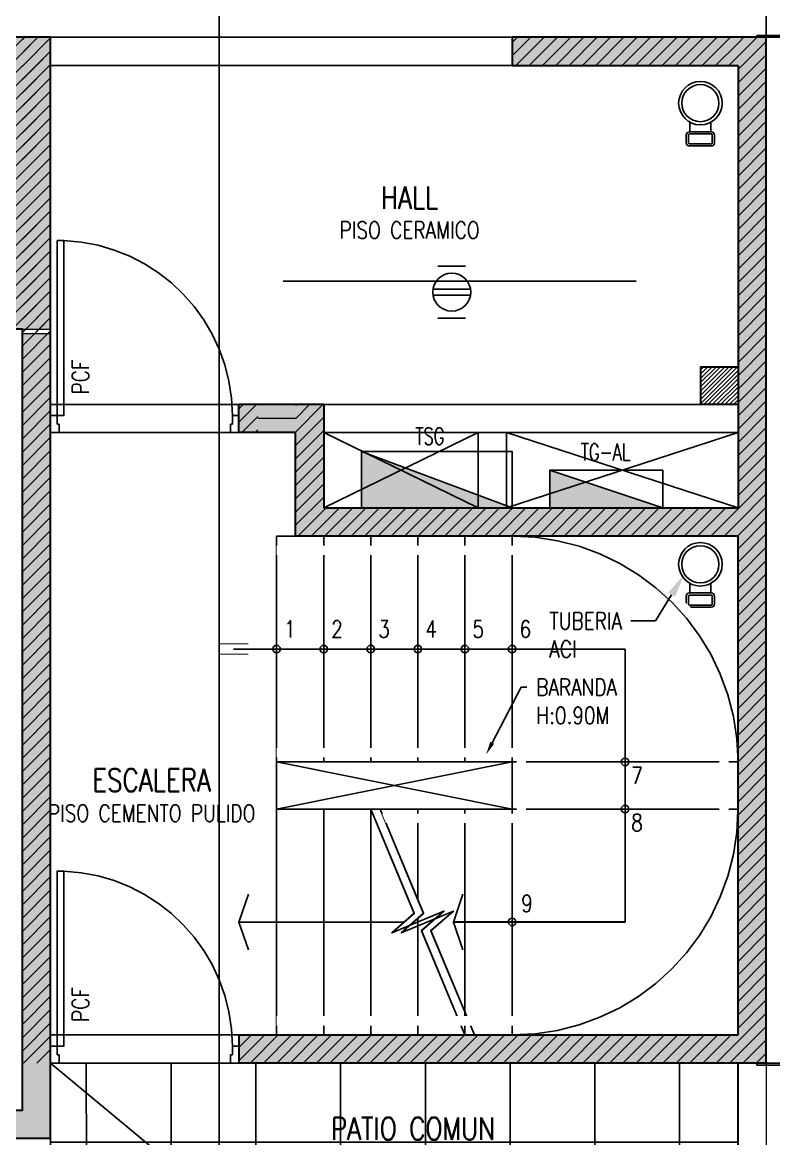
# Model space of a CAD drawing. Header units: millimetres. Extents: x 98 to 155, y -181 to 127.
# Drawn here: x 124.54 to 128.53, y 109.74 to 115.67 of the extents above; entities that cross this region are included whole.
import ezdxf
from ezdxf import colors
from ezdxf.entities.mleader import LeaderData, LeaderLine
from ezdxf.enums import TextEntityAlignment as Align
from ezdxf.math import Vec2, Vec3
from ezdxf.xclip import XClip

# ---------------------------------------------------------------- set-up
doc = ezdxf.new("R2010")
doc.units = ezdxf.units.MM
doc.header["$LTSCALE"] = 15
doc.header["$XCLIPFRAME"] = 2
doc.set_wipeout_variables(frame=1)
for name, pattern in [('ACAD_ISO07W100', [3, 0, -3]), ('CENTER', [2, 1.25, -0.25, 0.25, -0.25]), ('HIDDEN', [0.375, 0.25, -0.125]), ('HIDDEN2', [0.1875, 0.125, -0.0625]), ('X-REF_DP_Arquitectura$0$HIDDEN', [0.375, 0.25, -0.125])]:
    doc.linetypes.add(name, pattern=pattern)
doc.layers.get('0').update_dxf_attribs({"color": 250})
for name, color, linetype in [('A-BARANDAS', 250, 'Continuous'), ('A-CORTE', 250, 'CENTER'), ('A-HATCH', 250, 'Continuous'), ('A-LINEAS', 250, 'Continuous'), ('A-MOBILIARIO', 250, 'Continuous'), ('A-MURO BAJO', 250, 'Continuous'), ('A-PROYECCIONES', 250, 'HIDDEN'), ('A-PROYECCIONES INT.', 250, 'HIDDEN2'), ('A-TEXTO-ACABADO PISO', 250, 'Continuous'), ('A_30_DispositivosSanit', 250, 'Continuous'), ('A_50_TextoAmbiente', 252, 'Continuous'), ('A_50_TextoIndicaciones', 250, 'Continuous'), ('A_50_Vigas', 250, 'X-REF_DP_Arquitectura$0$HIDDEN'), ('A_60_HatchEstructuras', 250, 'Continuous'), ('MURO CF 120', 250, 'Continuous')]:
    doc.layers.add(name, color=color, linetype=linetype)
for name, color, linetype, lineweight in [('A-MURO ALTO', 250, 'Continuous', 20), ('A-MUROS', 252, 'Continuous', 30), ('A_20_Estructuras', 250, 'Continuous', 18)]:
    doc.layers.add(name, color=color, linetype=linetype, lineweight=lineweight)
doc.styles.add('R80', font='ARIALN.TTF', dxfattribs={"height": 2.03})
doc.styles.add('ROMANS', font='romans.shx', dxfattribs={"width": 0.8})
doc.styles.add('TXT_COTAS', font='romans.shx', dxfattribs={"width": 0.8})
doc.styles.add('XREF_TORREC$0$MQTEXTO', font='romans.shx')
pattern_1 = [(45, (281.643205, 61.46157), (-0.035355339, 0.035355339), [])]

# ---------------------------------------------------------------- blocks, each defined once
blk = doc.blocks.new('A$C9f73720c')
at = {"layer": 'A-MURO ALTO'}
for p, q in [((20.0961, 111.4093, 0), (17.1365, 112.0718, 0)), ((20.0634, 111.263, 0), (17.1038, 111.9255, 0))]:
    blk.add_line(p, q, dxfattribs=at)
at = {"layer": 'A-PROYECCIONES'}
for p, q in [((17.9338, 115.6337, 0), (20.0961, 111.4093, 0)), ((20.8935, 114.9712, 0), (17.1365, 112.0718, 0))]:
    blk.add_line(p, q, dxfattribs=at)
at = {"style": 'R80'}
for height, rotation, p in [(0.09, 0.00902, (39.554, 141.0046, 0)), (0.09, 0.00902, (45.7984, 139.3226, 0)), (0.09, 0.00902, (50.4634, 135.3578, 0)), (0.09, 0.00902, (41.9784, 129.0436, 0)), (0.09, 0.00902, (37.8409, 128.6089, 0)), (0.09, 0.00902, (35.483, 116.3582, 0)), (0.09, 0.00902, (63.0395, 116.3253, 0)), (0.09, 0.00902, (38.5607, 113.6321, 0)), (0.09, 0.00902, (45.1292, 84.3757, 0)), (0.09, 0.00902, (43.9111, 83.9335, 0)), (0.09, 0.00902, (43.1485, 83.401, 0)), (0.09, 0.00902, (28.0067, 80.1071, 0)), (0.09, 0.00902, (44.3753, 79.9046, 0)), (0.09, 0.00902, (55.151, 79.2173, 0)), (0.09, 0.00902, (38.2608, 76.0049)), (0.09, 0.00902, (39.0036, 75.5558)), (0.09, 0.00902, (27.5137, 75.2133, 0)), (0.09, 0.00902, (27.5137, 75.2133, 0)), (0.09, 0.00902, (39.8519, 75.1543)), (0.09, 0.00902, (25.3599, 70.2709, 0)), (0.09, 0.00902, (32.1646, 69.192, 0)), (0.09, 0.00902, (32.1646, 69.192, 0)), (0.09, 0.00902, (26.9947, 68.6392, 0)), (0.09, 0.00902, (59.8504, 67.3859, 0)), (0.09, 0.00902, (24.839, 65.5107, 0)), (0.09, 0.00902, (24.839, 65.5107, 0)), (0.09, 0.00902, (33.5008, 60.261, 0)), (0.09, 0.00902, (33.5008, 60.261, 0)), (0.09, 347.39076, (17.1069, 59.2726, 0)), (0.09, 0.00902, (26.4708, 59.2035, 0)), (0.09, 0.00902, (26.4708, 59.2035, 0)), (0.09, 0.00902, (23.1216, 58.7685, 0)), (0.09, 0.00902, (23.1216, 58.7685, 0)), (0.09, 0.00902, (27.6632, 55.3959, 0)), (0.09, 0.00902, (27.6632, 55.3959, 0)), (0.09, 0.00902, (22.2239, 54.9818, 0)), (0.09, 0.00902, (22.2239, 54.9818, 0)), (0.09, 0.00902, (65.7174, 53.5803, 0)), (0.09, 0.00902, (38.377, 51.7166, 0)), (0.09, 0.00902, (38.377, 51.7166, 0)), (0.09, 0.00902, (21.0294, 51.3767, 0)), (0.09, 0.00902, (21.0294, 51.3767, 0)), (0.09, 0.00902, (29.4091, 50.8876, 0)), (0.09, 0.00902, (29.4091, 50.8876, 0)), (0.09, 0.00902, (22.5184, 48.0808, 0)), (0.09, 0.00902, (22.5184, 48.0808, 0)), (0.09, 0.00902, (32.8305, 47.9478, 0)), (0.09, 0.00902, (38.6414, 47.9238, 0)), (0.09, 1.55763, (45.5013, 47.0033, 0)), (0.09, 1.55763, (45.5013, 47.0033, 0)), (0.09, 1.55763, (42.9613, 45.8781, 0)), (0.09, 0.00902, (31.2252, 43.4352, 0)), (0.09, 0.00902, (31.2252, 43.4352, 0)), (0.09, 0.00902, (24.8291, 43.3056, 0)), (0.09, 0.00902, (24.8291, 43.3056, 0)), (0.09, 0.00902, (28.8684, 42.6092, 0)), (0.09, 0.00902, (28.8684, 42.6092, 0)), (0.09, 0.00902, (46.0815, 42.4048, 0)), (0.09, 0.00902, (19.0307, 42.0559, 0)), (0.09, 0.00902, (19.0307, 42.0559, 0)), (0.09, 0.00902, (70.9067, 41.0329, 0)), (0.09, 0.00902, (22.7765, 38.7407, 0)), (0.09, 0.00902, (22.7765, 38.7407, 0)), (0.09, 0.00902, (17.8952, 37.4624, 0)), (0.09, 0.00902, (17.8952, 37.4624, 0)), (0.09, 0.00902, (25.8226, 33.2142, 0)), (0.09, 0.00902, (21.5027, 31.2754, 0)), (0.1403, 0.00902, (43.0178, 29.8778, 0)), (0.09, 0.00902, (24.3978, 29.2659, 0)), (0.09, 0.00902, (49.7565, 29.0287, 0)), (0.09, 0.00902, (16.51, 28.4123, 0)), (0.09, 0.00902, (16.51, 28.4123, 0)), (0.09, 0.00902, (40.7946, 24.893, 0)), (0.09, 0.00902, (18.1268, 23.6374, 0)), (0.09, 0.00902, (20.346, 20.3291, 0)), (0.09, 0.00902, (38.3365, 19.4632, 0)), (0.09, 0.00902, (18.2869, 15.9828, 0)), (0.09, 0.00902, (36.6694, 12.5977, 0)), (0.09, 337.79984, (24.7536, 11.2334, 0)), (0.09, 0.00902, (33.5928, 10.3508, 0)), (0.09, 337.79984, (21.6109, 10.1247, 0)), (0.09, 337.79984, (16.5605, 9.5998, 0)), (0.09, 337.79984, (29.9414, 8.9534, 0)), (0.09, 337.79984, (31.6402, 7.9561, 0)), (0.09, 337.79984, (26.736, 7.7966, 0)), (0.09, 337.79984, (32.0288, 7.0232, 0)), (0.09, 0.00902, (16.5347, 5.5678, 0)), (0.09, 0.00902, (23.3239, 5.5763, 0)), (0.09, 0.00902, (34.4718, 3.6379, 0))]:
    blk.add_attdef('N.P.T.+0.00', text='', height=height, rotation=rotation, dxfattribs=at).set_placement(p, align=Align.MIDDLE_CENTER)
for p in [(49.9263, 138.2431, 0), (56.6904, 136.252, 0), (60.5336, 135.5237, 0), (42.6322, 135.1839), (58.3591, 133.6514, 0), (46.2516, 126.9171), (67.6439, 125.1529), (62.2762, 107.4327), (41.3341, 103.0918, 0), (58.4477, 100.4887, -0.2526), (35.1548, 97.8545, 0), (58.3053, 94.9071, 0), (31.2618, 93.9445, 0), (38.1161, 91.318), (54.6279, 88.218, 0), (17.9393, 86.8861, 0), (34.7444, 85.6148, 0), (54.6869, 83.8861, 0), (35.5048, 81.4636, 0), (34.6534, 76.9929, 0), (59.6668, 73.2509), (40.4113, 65.8421, 0), (43.5611, 65.2125, 0), (64.4681, 61.3857), (43.9111, 51.4927, 0), (32.9744, 51.0828, 0), (48.0327, 50.0735, 0), (69.3242, 50.0814, 0), (52.9599, 39.4701, 0), (74.4159, 35.7467, 0)]:
    blk.add_attdef('N.P.T.+0.00', text='', height=0.2109, dxfattribs=at).set_placement(p, align=Align.MIDDLE_CENTER)
blk = doc.blocks.new('ESTRUC_P1')
at = {"layer": 'A_60_HatchEstructuras'}
h = blk.add_hatch(color=256, dxfattribs=at)
h.dxf.hatch_style = 1
h.paths.add_polyline_path([(21.1, -4.925), (21.525, -4.925), (21.525, -4.775), (19.25, -4.775), (19.25, -4.925), (20.9, -4.925), (20.9, -6.175), (18.5, -6.175), (18.5, -4.775), (18.35, -4.775), (18.35, -6.175), (15.45, -6.175), (15.45, -4.775), (15.25, -4.775), (15.25, -6.175), (11.7, -6.175), (11.7, -6.325), (21.1, -6.325)])
h.paths.add_polyline_path([(21.7, -7.525), (11.7, -7.525), (11.7, -7.675), (15.25, -7.675), (15.25, -9.075), (15.45, -9.075), (15.45, -7.675), (18.8, -7.675), (18.8, -9.075), (18.95, -9.075), (18.95, -7.675), (21.5, -7.675), (21.5, -8.925), (19.7, -8.925), (19.7, -9.075), (21.7, -9.075)])
h = blk.add_hatch(color=256, dxfattribs=at)
h.dxf.hatch_style = 1
h.paths.add_polyline_path([(25.5, -7.525), (24.15, -7.525), (24.15, -7.675), (25.35, -7.675), (25.35, -10.025), (23.15, -10.025), (23.15, -9.475), (22.7, -9.475), (22.7, -9.625), (23, -9.625), (23, -10.175), (25.35, -10.175), (25.35, -12.825), (22.7, -12.825), (22.7, -12.975), (25.5, -12.975)])
h.paths.add_polyline_path([(25.88, -9.1), (25.68, -9.1), (25.68, -13.375), (26.5, -13.375), (26.5, -13.225), (25.88, -13.225)])
h = blk.add_hatch(color=256, dxfattribs=at)
h.dxf.hatch_style = 1
h.paths.add_polyline_path([(21.7, -9.1), (21.55, -9.1), (21.55, -13.225), (20.85, -13.225), (20.85, -13.375), (21.7, -13.375)])
for points in [[(23.15, -10.025), (23.97, -9.625)], [(23.97, -10.025), (23.15, -9.625)], [(24.12, -10.025), (25.35, -9.625)], [(25.35, -10.025), (24.12, -9.625)]]:
    blk.add_lwpolyline(points)
at = {"elevation": 0}
for points in [[(23.8387, -12.225), (24.75, -12.225), (24.75, -10.775)], [(23.4, -11.625), (23.6308, -12.1788), (23.5115, -12.2827), (23.7885, -12.1673), (23.6692, -12.2711), (23.9, -12.825)], [(23.45, -11.625), (23.6808, -12.1788), (23.5615, -12.2827), (23.8385, -12.1673), (23.7192, -12.2711), (23.95, -12.825)], [(22.7508, -12.0776), (22.7, -12.225), (22.7508, -12.3724)], [(23.8895, -12.0776), (23.8387, -12.225), (23.8895, -12.3724)], [(22.7, -12.225), (23.5778, -12.225)]]:
    blk.add_lwpolyline(points, dxfattribs=at)
at = {"layer": 'A_20_Estructuras'}
for points in [[(21.7, -7.525), (11.7, -7.525), (11.7, -7.675), (15.25, -7.675), (15.25, -9.075), (15.45, -9.075), (15.45, -7.675), (18.8, -7.675), (18.8, -9.075), (18.95, -9.075), (18.95, -7.675), (21.5, -7.675), (21.5, -8.925), (19.7, -8.925), (19.7, -9.075), (21.7, -9.075)], [(25.5, -7.525), (24.15, -7.525), (24.15, -7.675), (25.35, -7.675), (25.35, -10.025), (23.15, -10.025), (23.15, -9.475), (22.7, -9.475), (22.7, -9.625), (23, -9.625), (23, -10.175), (25.35, -10.175), (25.35, -12.825), (22.7, -12.825), (22.7, -12.975), (25.5, -12.975)], [(21.7, -9.1), (21.55, -9.1), (21.55, -13.225), (20.85, -13.225), (20.85, -13.375), (21.7, -13.375)]]:
    blk.add_lwpolyline(points, close=True, dxfattribs=at)
at = {"layer": 'A_20_Estructuras', "linetype": 'HIDDEN', "ltscale": 0.5, "elevation": 0}
blk.add_lwpolyline([(23, -9.55), (22.8, -9.55)], dxfattribs=at)
at = {"layer": 'A_50_Vigas'}
for p, q in [((24.15, -7.525), (21.7, -7.525)), ((24.15, -7.675), (21.7, -7.675)), ((22.7, -9.475), (21.7, -9.475)), ((23.15, -9.475), (25.35, -9.475)), ((22.7, -9.625), (21.7, -9.625)), ((23.15, -9.625), (25.35, -9.625)), ((23.97, -9.625, 0), (23.97, -10.025)), ((24.12, -9.625, 0), (24.12, -10.025))]:
    blk.add_line(p, q, dxfattribs=at)
for points in [[(25.5, -7.525), (25.5, -6.325)], [(21.7, -12.825), (22.7, -12.825)], [(21.7, -12.975), (22.7, -12.975)]]:
    blk.add_lwpolyline(points, dxfattribs=at)
at = {"layer": 'A_50_Vigas', "elevation": 0}
blk.add_lwpolyline([(22.9, -12.825), (22.9, -10.175), (23, -10.175)], dxfattribs=at)
blk = doc.blocks.new('*U143')
for p, q in [((0.01, 0.955), (0.01, 1)), ((0.055, 0.955), (0.01, 0.955)), ((0.1, 0.965), (0.055, 0.965)), ((0.055, 0.955), (0.055, 0.965)), ((0.1, 0.965), (0.1, 1)), ((0.055, 0.045), (0.01, 0.045)), ((0.01, 0.045), (0.01, 0)), ((0.055, 0.045), (0.055, 0.035)), ((0.1, 0.035), (0.055, 0.035)), ((0.1, 0.035), (0.1, 0))]:
    blk.add_line(p, q)
blk.add_lwpolyline([(1.03, 0.07), (1.03, 0.035), (0.1, 0.035), (0.1, 0.07)], close=True)
at = {"linetype": 'HIDDEN2'}
blk.add_arc((0.0995, 0.0338), 0.9312, 2.23015, 89.96723, dxfattribs=at)
blk = doc.blocks.new('*U140')
for p, q in [((587.0593, -119.1569), (587.0593, -119.2302)), ((587.2193, -119.1569), (587.2193, -119.2302))]:
    blk.add_line(p, q)
for points in [[(587.2455, -119.2542), (587.2455, -119.313, -0.414214), (587.2215, -119.337), (587.057, -119.337, -0.414214), (587.033, -119.313), (587.033, -119.2542, -0.414214), (587.057, -119.2302), (587.2215, -119.2302, -0.414214)], [(587.2295, -119.2542), (587.2295, -119.313, -0.414214), (587.2215, -119.321), (587.057, -119.321, -0.414214), (587.049, -119.313), (587.049, -119.2542, -0.414214), (587.057, -119.2462), (587.2215, -119.2462, -0.414214)]]:
    blk.add_lwpolyline(points, format="xyb", close=True)
for radius in [0.1641, 0.1401]:
    blk.add_circle((587.1393, -119.0136), radius)
blk = doc.blocks.new('N.03')
at = {"layer": 'A-HATCH'}
h = blk.add_hatch(dxfattribs=at)
h.set_pattern_fill('ANSI31', color=256, scale=0.005)
h.set_pattern_definition([(45, (112.88291, -109.536274), (-0.0112253202, 0.0112253202), [])])
h.paths.add_polyline_path([(-0.15, 3.5), (-0.35, 3.5), (-0.35, 3.7), (-0.15, 3.7)])
for points in [[(-0.05, 5.46), (0.2, 5.46), (0.2, 5.45), (-0.05, 5.45)], [(0.17, -0.0098), (0.17, -0.0598), (0.18, -0.0598), (0.18, 0.0002), (-0.05, 0), (-0.05, -0.01)]]:
    blk.add_lwpolyline(points, close=True)
at = {"layer": 'A-LINEAS'}
blk.add_line((-0.75, 2.2, 0), (-2.8296, 2.2, 0), dxfattribs=at)
at = {"layer": 'A-LINEAS', "linetype": 'Continuous'}
for p, q in [((-2.6, 1.6, 0), (-1.35, 1.35, 0)), ((-2.6, 1.35, 0), (-1.35, 1.6, 0))]:
    blk.add_line(p, q, dxfattribs=at)
at = {"layer": 'A-LINEAS', "const_width": 0.005, "elevation": 0}
for points in [[(-2.7492, 2.2272), (-2.9099, 2.2272)], [(-2.7492, 2.1729), (-2.9099, 2.1729)], [(-1.6105, 0.8974), (-1.6613, 0.75), (-1.6105, 0.6026)]]:
    blk.add_lwpolyline(points, dxfattribs=at)
at = {"layer": 'A-LINEAS', "elevation": 0}
blk.add_lwpolyline([(-1.6613, 0.75), (-0.75, 0.75), (-0.75, 2.2)], dxfattribs=at)
at = {"layer": 'A-LINEAS', "linetype": 'Continuous', "elevation": 0}
for points in [[(-2.1, 1.35), (-1.8692, 0.7962), (-1.9885, 0.6923), (-1.7115, 0.8077), (-1.8308, 0.7039), (-1.6, 0.15)], [(-2.05, 1.35), (-1.8192, 0.7962), (-1.9385, 0.6923), (-1.6615, 0.8077), (-1.7808, 0.7039), (-1.55, 0.15)]]:
    blk.add_lwpolyline(points, dxfattribs=at)
at = {"layer": 'A-LINEAS', "linetype": 'Continuous'}
for centre in [(-2.6, 2.2, 0), (-2.35, 2.2, 0), (-2.1, 2.2, 0), (-1.85, 2.2, 0), (-1.6, 2.2, 0), (-1.35, 2.2, 0), (-0.75, 1.6, 0), (-0.75, 1.35, 0), (-1.35, 0.75, 0)]:
    blk.add_circle(centre, 0.02, dxfattribs=at)
at = {"layer": 'A-MURO BAJO'}
for p, q in [((-2.6, 1.6, 0), (-2.6, 2.8, 0)), ((-2.6, 2.8, 0), (-2.5, 2.8, 0)), ((-2.35, 1.6, 0), (-2.35, 2.8, 0)), ((-2.1, 1.6, 0), (-2.1, 2.8, 0)), ((-1.85, 1.6, 0), (-1.85, 2.8, 0)), ((-1.6, 1.6, 0), (-1.6, 2.8, 0)), ((-1.35, 1.6, 0), (-1.35, 2.8, 0)), ((-2.6, 1.6, 0), (-1.35, 1.6, 0)), ((-2.6, 1.35, 0), (-2.6, 1.6, 0)), ((-1.6, 1.6, 0), (-0.15, 1.6, 0)), ((-1.35, 1.35, 0), (-1.35, 1.6, 0)), ((-2.6, 1.35, 0), (-1.35, 1.35, 0)), ((-1.85, 0.87, 0), (-1.85, 1.35, 0)), ((-1.6, 0.15, 0), (-1.6, 1.35, 0)), ((-1.35, 1.35, 0), (-0.15, 1.35, 0)), ((-1.35, 0.15, 0), (-1.35, 1.35, 0))]:
    blk.add_line(p, q, dxfattribs=at)
at = {"layer": 'A-MUROS'}
for p, q in [((-3.8, -0.4), (-3.8, 5.45)), ((0, 5.45), (-1.35, 5.45)), ((-1.35, 5.45), (-1.35, 5.3)), ((0, 0), (0, 5.45)), ((-1.35, 5.3), (-0.15, 5.3)), ((-0.15, 5.3), (-0.15, 2.95)), ((-0.35, 3.7), (-0.35, 3.5)), ((-0.35, 3.7), (-0.15, 3.7)), ((-2.8, 3.35), (-2.8, 3.5)), ((-2.8, 3.5), (-2.35, 3.5)), ((-2.35, 3.5), (-2.35, 2.95)), ((-0.35, 3.5), (-0.15, 3.5)), ((-2.5, 3.35), (-2.8, 3.35)), ((-2.5, 2.8), (-2.5, 3.35)), ((-2.35, 2.95), (-0.15, 2.95)), ((-0.15, 2.8), (-2.5, 2.8)), ((-0.15, 0.15), (-0.15, 2.8)), ((-2.8, 0.15), (-0.15, 0.15)), ((-2.8, 0.15), (-2.8, 0)), ((0, 0), (-2.8, 0))]:
    blk.add_line(p, q, dxfattribs=at)
at = {"layer": 'A-PROYECCIONES INT.'}
for p, q in [((-2.6, 0.15, 0), (-2.6, 1.35, 0)), ((-2.35, 0.15, 0), (-2.35, 1.35, 0)), ((-2.1, 0.15, 0), (-2.1, 1.35, 0)), ((-1.85, 0.15, 0), (-1.85, 0.7694, 0))]:
    blk.add_line(p, q, dxfattribs=at)
at = {"xscale": 0.7035271998764521, "yscale": 0.7035271998764521, "zscale": 0.7035271998764521}
for p in [(-413.4184, 88.8293), (-413.4184, 86.3794)]:
    blk.add_blockref('*U140', p, dxfattribs=at)
at = {"layer": 'A-MOBILIARIO', "xscale": -1, "rotation": 270}
for p in [(-3.8, 3.34, 0), (-3.8, -0.01, 0)]:
    blk.add_blockref('*U143', p, dxfattribs=at)
blk.add_wipeout([(-2.0396, 1.325), (-2.0188, 1.275), (-1.275, 1.275), (-1.275, 1.675), (-2.6, 1.675), (-2.6, 1.625), (-1.325, 1.625), (-1.325, 1.325)]).translate(0, 0, 0).dxf.layer = 'A-BARANDAS'
blk.add_wipeout([(-2.6, 0.2), (-2.6, 0.25), (-2.6, 0.25), (-0.25, 0.25), (-0.25, 2.1971), (-0.7529, 2.7), (-2.6, 2.7), (-2.6, 2.75), (-0.7322, 2.75), (-0.2, 2.2178), (-0.2, 0.2)]).translate(0, 0, 0).dxf.layer = 'A-BARANDAS'
at = {"layer": 'A-PROYECCIONES INT.'}
for centre, start, end in [((-1.35, 1.6, 0), 0, 90), ((-1.35, 1.35, 0), 270, 0)]:
    blk.add_arc(centre, 1.2, start, end, dxfattribs=at)
blk = doc.blocks.new('XREF_TORREC$0$tablero SSGG')
h = blk.add_hatch(color=256)
h.dxf.hatch_style = 1
h.paths.add_polyline_path([(0.4, -0.3), (0.4, 0), (-0.4, 0)])
blk.add_line((-0.4, 0), (0.4, -0.3))
blk.add_lwpolyline([(-0.4, 0), (-0.4, -0.3), (0.4, -0.3), (0.4, 0), (-0.4, 0)])
blk = doc.blocks.new('XREF_TORREC$0$TG-AL')
h = blk.add_hatch(color=256)
h.dxf.hatch_style = 1
h.paths.add_polyline_path([(-0.3, 0), (0.3, -0.2), (0.3, 0)])
blk.add_lwpolyline([(-0.3, 0), (-0.3, -0.2), (0.3, -0.2), (0.3, 0), (-0.3, 0), (0.3, -0.2)])
blk = doc.blocks.new('Cortes-Elev.')
at = {"layer": 'A-CORTE', "linetype": 'CENTER', "ltscale": 0.5}
for points in [[(23.945, 20.8306), (23.945, 37.8534)], [(-1.966, 27.2284), (51.8601, 27.2284)]]:
    blk.add_lwpolyline(points, dxfattribs=at)
blk = doc.blocks.new('R')
at = {"layer": 'A_30_DispositivosSanit', "linetype": 'Continuous'}
for p, q in [((-0.0083, -0.0497), (-0.0083, 0.0497)), ((0.0083, -0.0497), (0.0083, 0.0497)), ((0.0694, -0.0367), (0.0694, 0.0367))]:
    blk.add_line(p, q, dxfattribs=at)
blk.add_circle((0, 0), 0.0504, dxfattribs=at)

msp = doc.modelspace()

# ---------------------------------------------------------------- hatches: boundary and pattern name
at = {"layer": 'A-HATCH'}
h = msp.add_hatch(dxfattribs=at)
h.set_pattern_fill('_USER', color=256, scale=0.45, angle=0.00187, double=1, pattern_type=0)
h.set_pattern_definition([(0.00187, (217.1323, 121.86946), (-1.47e-05, 0.45), []), (90.00187, (217.1323, 121.86946), (-0.45, -1.47e-05), [])])
h.paths.add_polyline_path([(124.693, 107.1113), (128.3431, 107.1114), (128.343, 110.1363), (124.6928, 110.1362)])

# ---------------------------------------------------------------- next in the draw order: block references
at = {"linetype": 'ACAD_ISO07W100', "ltscale": 5}
ref = msp.add_blockref('A$C9f73720c', (241.452, 114.8591), dxfattribs=dict(at, rotation=102.6156181418625))
XClip(ref).set_block_clipping_path([(22.1542253106, 140.4101169162), (10.3600901397, 87.7136669306), (29.6608346476, 83.3939150368), (41.4549698184, 136.0903650224)])

# ---------------------------------------------------------------- next in the draw order: linework, layer by layer
msp.add_lwpolyline([(128.6632, 110.1266), (128.6632, 110.0766), (128.6732, 110.0766), (128.6732, 110.1366), (128.4432, 110.1366), (128.4432, 110.1266)], close=True)
at = {"layer": 'A-MUROS'}
msp.add_lwpolyline([(124.6932, 109.7366), (123.8432, 109.7366), (123.8432, 109.8866), (124.5432, 109.8866), (124.5432, 114.0366), (122.6932, 114.0366)], dxfattribs=at)

# ---------------------------------------------------------------- next in the draw order: block references
msp.add_blockref('ESTRUC_P1', (102.9932, 123.1113))

# ---------------------------------------------------------------- next in the draw order: block references
msp.add_blockref('N.03', (128.4932, 110.1366))

# ---------------------------------------------------------------- next in the draw order: hatches: boundary and pattern name
at = {"layer": 'MURO CF 120'}
h = msp.add_hatch(dxfattribs=at)
h.set_pattern_fill('_USER', color=256, scale=0.05, angle=45, style=0, pattern_type=0)
h.set_pattern_definition(pattern_1)
h.paths.add_polyline_path([(121.6432, 115.5866), (114.6932, 115.5866), (114.6932, 115.4366), (121.6432, 115.4366)])
h.paths.add_polyline_path([(124.6932, 115.5866), (121.6432, 115.5866), (121.6432, 115.4366), (124.6932, 115.4366)])
h = msp.add_hatch(dxfattribs=at)
h.set_pattern_fill('_USER', color=256, scale=0.05, angle=45, style=0, pattern_type=0)
h.set_pattern_definition(pattern_1)
h.paths.add_polyline_path([(124.6932, 110.1366), (124.5432, 110.1366), (124.5432, 115.5866), (124.6932, 115.5866)])
h = msp.add_hatch(dxfattribs=at)
h.set_pattern_fill('_USER', color=256, scale=0.05, angle=45, style=0, pattern_type=0)
h.set_pattern_definition(pattern_1)
h.paths.add_polyline_path([(125.6932, 110.2866), (125.6932, 110.1366), (128.4932, 110.1366), (128.4932, 115.5866), (128.3432, 115.5866), (128.3432, 115.4366), (128.3432, 110.2866)])
h = msp.add_hatch(dxfattribs=at)
h.set_pattern_fill('_USER', color=256, scale=0.05, angle=45, style=0, pattern_type=0)
h.set_pattern_definition(pattern_1)
h.paths.add_polyline_path([(127.1432, 115.5866), (128.3432, 115.5866), (128.3432, 115.4366), (127.1432, 115.4366)])
h = msp.add_hatch(dxfattribs=at)
h.set_pattern_fill('_USER', color=256, scale=0.05, angle=45, style=0, pattern_type=0)
h.set_pattern_definition(pattern_1)
h.paths.add_polyline_path([(124.4932, 115.4358), (124.6932, 115.4358), (124.6932, 114.0366), (124.4932, 114.0366)])
h = msp.add_hatch(dxfattribs=at)
h.set_pattern_fill('_USER', color=256, scale=0.05, angle=45, style=0, pattern_type=0)
h.set_pattern_definition(pattern_1)
h.paths.add_polyline_path([(124.6932, 110.1366), (124.5432, 110.1366), (124.5432, 114.0366), (124.6932, 114.0366)])
h = msp.add_hatch(dxfattribs=at)
h.set_pattern_fill('_USER', color=256, scale=0.05, angle=45, style=0, pattern_type=0)
h.set_pattern_definition(pattern_1)
h.paths.add_polyline_path([(128.3432, 112.9366), (125.9932, 112.9366), (125.9932, 113.6366), (126.1432, 113.6366), (126.1432, 113.0866), (127.1682, 113.0866), (127.1682, 113.0866), (127.3182, 113.0866), (127.3182, 113.0866), (128.3432, 113.0866)])
edge = h.paths.add_edge_path()
edge.add_line((125.7932, 113.6366), (125.6932, 113.6366))
edge.add_line((125.6932, 113.6366), (125.6932, 113.4866))
edge.add_line((125.6932, 113.4866), (125.7932, 113.4866))
h = msp.add_hatch(dxfattribs=at)
h.set_pattern_fill('_USER', color=256, scale=0.05, angle=45, style=0, pattern_type=0)
h.set_pattern_definition(pattern_1)
h.paths.add_polyline_path([(125.6932, 113.6366), (125.7932, 113.6366), (125.7932, 113.4866), (125.6932, 113.4866)])

# ---------------------------------------------------------------- next in the draw order: linework, layer by layer
at = {"layer": 'A-HATCH', "elevation": 0}
msp.add_lwpolyline([(124.693, 107.1113), (128.3431, 107.1114), (128.343, 110.1363), (124.6928, 110.1362)], close=True, dxfattribs=at)
at = {"layer": 'A-MUROS'}
msp.add_line((124.6932, 115.5866), (114.6932, 115.5866), dxfattribs=at)

# ---------------------------------------------------------------- next in the draw order: block references
at = {"rotation": 180}
for name, p in [('XREF_TORREC$0$tablero SSGG', (126.7432, 113.0866, 0)), ('XREF_TORREC$0$TG-AL', (127.6432, 113.0866, 0))]:
    msp.add_blockref(name, p, dxfattribs=at)
at = {"layer": 'A-CORTE'}
msp.add_blockref('Cortes-Elev.', (101.6432, 87.0616), dxfattribs=at)
at = {"layer": 'A_30_DispositivosSanit', "linetype": 'Continuous', "yscale": 2.000000000000004, "rotation": 90}
for xscale, zscale in [(2.000000000000004, 2.000000000000004), (-2.000000000000004, 2)]:
    msp.add_blockref('R', (126.8232, 114.2325, 0), dxfattribs=dict(at, xscale=xscale, zscale=zscale))

# ---------------------------------------------------------------- next in the draw order: texts
at = {"layer": 'A-TEXTO-ACABADO PISO', "char_height": 0.09, "attachment_point": 2, "rotation": 359.99998, "style": 'ROMANS'}
for s, insert in [('PISO CERAMICO', (126.5995, 114.6071)), ('PISO CEMENTO PULIDO', (125.2298, 111.509))]:
    msp.add_mtext_dynamic_manual_height_columns(s, width=1.20225, gutter_width=12.5, heights=[0], dxfattribs=dict(at, insert=insert))
at = {"layer": 'A_50_TextoAmbiente', "style": 'ROMANS', "width": 0.8}
for s, p in [('HALL', (126.5999, 114.6744)), ('ESCALERA', (125.2296, 111.58, 0)), ('PATIO COMUN', (126.6178, 109.7288, 0))]:
    msp.add_text(s, height=0.12, dxfattribs=at).set_placement(p, align=Align.CENTER)
at = {"layer": 'A_50_TextoIndicaciones', "style": 'ROMANS', "width": 0.8}
for s, rotation, p in [('PCF', 90, (124.897, 113.6886)), ('1', 360, (125.9328, 112.3975)), ('2', 360, (126.1828, 112.3975)), ('3', 360, (126.4328, 112.3975)), ('4', 360, (126.6828, 112.3975)), ('5', 360, (126.9328, 112.3975)), ('6', 360, (127.1828, 112.3975)), ('7', 360, (127.7757, 111.6198)), ('8', 360, (127.7757, 111.3698)), ('9', 360, (127.1916, 110.9403)), ('PCF', 90, (124.897, 110.3552))]:
    msp.add_text(s, height=0.09, rotation=rotation, dxfattribs=at).set_placement(p)
at = {"layer": 'A_50_TextoIndicaciones', "style": 'XREF_TORREC$0$MQTEXTO', "width": 0.7}
for s, p in [('TSG', (126.7071, 113.4669)), ('TG-AL', (127.6402, 113.3829))]:
    msp.add_text(s, height=0.09, dxfattribs=at).set_placement(p, align=Align.MIDDLE_CENTER)

# ---------------------------------------------------------------- next in the draw order: leaders
at = {"layer": 'A_50_TextoIndicaciones'}
ml = msp.add_multileader_mtext('Standard', dxfattribs=at)
ml.set_content('TUBERIA ACI', color=256, style='ROMANS')
ml.set_leader_properties(color=7)
ml.build(insert=Vec2(0, 0))
ml.multileader.update_dxf_attribs({"dogleg_length": 1.3073, "arrow_head_size": 0.13, "scale": 0.1})
ctx = ml.context
ctx.base_point, ctx.scale, ctx.char_height, ctx.arrow_head_size, ctx.landing_gap_size, ctx.plane_origin = Vec3(127.3317, 112.4861), 0.1, 0.09, 0.13, 0.01, Vec3(127.114, 111.5892)
notes = []
notes.append((ctx, [(1, (1, 1, 0), (127.9042, 112.4861), (-1, 0), 0.1307, [(0, [(128.0595, 112.7355)], 0, [])])]))
ctx.mtext.insert, ctx.mtext.width, ctx.mtext.defined_height, ctx.mtext.flow_direction = Vec3(127.3417, 112.5311), 0.532149, 0.5349, 5
ml = msp.add_multileader_mtext('Standard', dxfattribs=at)
ml.set_content('\\pxsm1;BARANDA \\P\\pt16;H:0.90M', color=256, style='TXT_COTAS')
ml.set_leader_properties(color=256)
ml.build(insert=Vec2(0, 0))
ml.multileader.update_dxf_attribs({"dogleg_length": 0.05, "arrow_head_size": 0.07})
ctx = ml.context
ctx.base_point, ctx.char_height, ctx.arrow_head_size, ctx.landing_gap_size, ctx.plane_origin = Vec3(127.2222, 112.134), 0.09, 0.07, 0.05, Vec3(127.0417, 111.6932)
notes.append((ctx, [(0, (1, 1, 0), (127.1916, 112.134), (1, 0), 0.0306, [(0, [(127.0057, 111.7766)], 0, [])])]))
ctx.mtext.insert, ctx.mtext.width, ctx.mtext.defined_height, ctx.mtext.flow_direction = Vec3(127.2722, 112.179), 1.149951, 0.8046, 5
for ctx, leaders in notes:
    for number, flags, end, landing, length, lines in leaders:
        leader = LeaderData()
        leader.index, (leader.has_last_leader_line, leader.has_dogleg_vector, leader.attachment_direction) = number, flags
        leader.last_leader_point, leader.dogleg_vector, leader.dogleg_length = Vec3(end), Vec3(landing), length
        for number, points, colour, breaks in lines:
            line = LeaderLine()
            line.index, line.vertices, line.color, line.breaks = number, Vec3.list(points), colors.encode_raw_color(colour), breaks
            leader.lines.append(line)
        ctx.leaders.append(leader)

doc.saveas('drawing.dxf')
